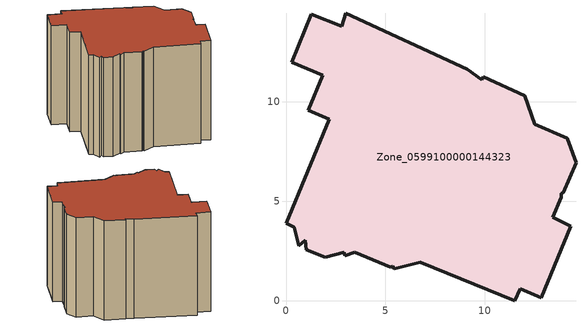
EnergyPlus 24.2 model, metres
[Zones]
Zone_0599100000144323
 floor ground (C_G): 3.01,14.46 9.1,11.64 9.85,11.12 9.92,11.26 12,10.3 12.5,8.87 14.14,8.18 14.58,6.94 13.94,5.43 13.84,5.41 13.85,5.21 13.41,4.19 14.32,3.75 12.83,0.16 11.78,0.6 11.5,0 6.75,1.94 5.44,1.61 5.37,1.75 5.27,1.68 3.45,2.44 2.96,2.26 2.94,2.45 1.96,2.19 1.01,2.58 0.97,3.04 0.65,2.77 0.41,3.7 0,3.91 2.17,9.12 1.13,9.58 1.84,11.35 0.3,12 1.28,14.41 2.79,13.81 z0
 wall outside (C_F): 12.5,8.87 12,10.3 9.92,11.26 9.85,11.12 9.1,11.64 3.01,14.46 2.79,13.81 1.28,14.41 0.3,12 1.84,11.35 1.13,9.58 2.17,9.12 0,3.91 0.41,3.7 0.65,2.77 0.97,3.04 1.01,2.58 1.96,2.19 2.94,2.45 2.96,2.26 3.45,2.44 5.27,1.68 5.37,1.75 5.44,1.61 6.75,1.94 11.5,0 11.78,0.6 12.83,0.16 14.32,3.75 13.41,4.19 13.85,5.21 13.84,5.41 13.94,5.43 14.58,6.94 14.14,8.18 12.5,8.87 z0:11.71
 roof outside (C_R): 9.1,11.64 3.01,14.46 2.79,13.81 1.28,14.41 0.3,12 1.84,11.35 1.13,9.58 2.17,9.12 0,3.91 0.41,3.7 0.65,2.77 0.97,3.04 1.01,2.58 1.96,2.19 2.94,2.45 2.96,2.26 3.45,2.44 5.27,1.68 5.37,1.75 5.44,1.61 6.75,1.94 11.5,0 11.78,0.6 12.83,0.16 14.32,3.75 13.41,4.19 13.85,5.21 13.84,5.41 13.94,5.43 14.58,6.94 14.14,8.18 12.5,8.87 12,10.3 9.92,11.26 9.85,11.12 z11.71
[BUILDING]
Pand.0599100000144323: North Axis=0; Terrain=City; Loads Convergence Tolerance Value=0.04; Temperature Convergence Tolerance Value=0.4; Solar Distribution=FullExterior; Maximum Number of Warmup Days=25; Minimum Number of Warmup Days=1
[Site:Location]
Rotterdam.The.Hague.AP_ZH_NLD Design_Conditions: Latitude=51.96; Longitude=4.45; Time Zone=1; Elevation=-4.5
[SITE:GROUNDTEMPERATURE:BUILDINGSURFACE]
18, 18, 18, 18, 18, 18, 18, 18, 18, 18, 18, 18
[MATERIAL] Thermal Absorptance=0.9; Solar Absorptance=0.7; Visible Absorptance=0.7
Name | Roughness | Thickness | Conductivity | Density | Specific Heat
G.D.1965 | MediumSmooth | 0.15 | 1 | 540 | 1210
F.D.1965 | Rough | 0.3 | 0.857143 | 1920 | 840
R.D.1965 | MediumRough | 0.2 | 0.08 | 1500 | 1000
[CONSTRUCTION]
C_G: G.D.1965
C_F: F.D.1965
C_R: R.D.1965
[ZONE]
Zone_0599100000144323: Type=1; Multiplier=1; Ceiling Height=Autocalculate; Volume=Autocalculate; Floor Area=autocalculate; Part of Total Floor Area=Yes
[ZONEINFILTRATION:DESIGNFLOWRATE]
Infil_Zone_0599100000144323: Zone or ZoneList or Space or SpaceList=Zone_0599100000144323; Schedule=AlwaysOn; Design Flow Rate Calculation Method=Flow/Area; Flow Rate per Floor Area=0.0042; Constant Term Coefficient=1; Temperature Term Coefficient=0; Velocity Term Coefficient=0; Velocity Squared Term Coefficient=0
[HVACTEMPLATE:ZONE:IDEALLOADSAIRSYSTEM]
Zone_0599100000144323: Maximum Heating Supply Air Temperature=50; Minimum Cooling Supply Air Temperature=13; Maximum Heating Supply Air Humidity Ratio=0.0156; Minimum Cooling Supply Air Humidity Ratio=0.0077; Heating Limit=NoLimit; Cooling Limit=NoLimit; Dehumidification Control Type=ConstantSensibleHeatRatio; Cooling Sensible Heat Ratio=0.7; Dehumidification Setpoint=60; Humidification Control Type=None; Humidification Setpoint=30; Outdoor Air Method=None; Outdoor Air Flow Rate per Person=0.00944; Outdoor Air Flow Rate per Zone Floor Area=0; Outdoor Air Flow Rate per Zone=0; Demand Controlled Ventilation Type=None; Outdoor Air Economizer Type=NoEconomizer; Heat Recovery Type=None; Sensible Heat Recovery Effectiveness=0.7; Latent Heat Recovery Effectiveness=0.65
[ZONECONTROL:THERMOSTAT]
ThermostatControl_Zone_0599100000144323: Zone or ZoneList=Zone_0599100000144323; Control Type Schedule=DualSetpointControlType; Control 1=Thermostat_Zone_0599100000144323; Temperature Difference Between Cutout And Setpoint=0
[THERMOSTATSETPOINT:DUALSETPOINT]
Thermostat_Zone_0599100000144323: Heating Setpoint Temperature Schedule=HeatingSetpoint_Zone_0599100000144323; Cooling Setpoint Temperature Schedule=CoolingSetpoint_Zone_0599100000144323
[SCHEDULE:COMPACT]
HeatingSetpoint_Zone_0599100000144323: Through: 12/31, For: AllDays, Until: 24:00, 21
CoolingSetpoint_Zone_0599100000144323: Through: 12/31, For: AllDays, Until: 24:00, 24
DualSetpointControlType: Through: 12/31, For: AllDays, Until: 24:00, 4
AlwaysOn: Through: 12/31, For: AllDays, Until: 24:00, 1
